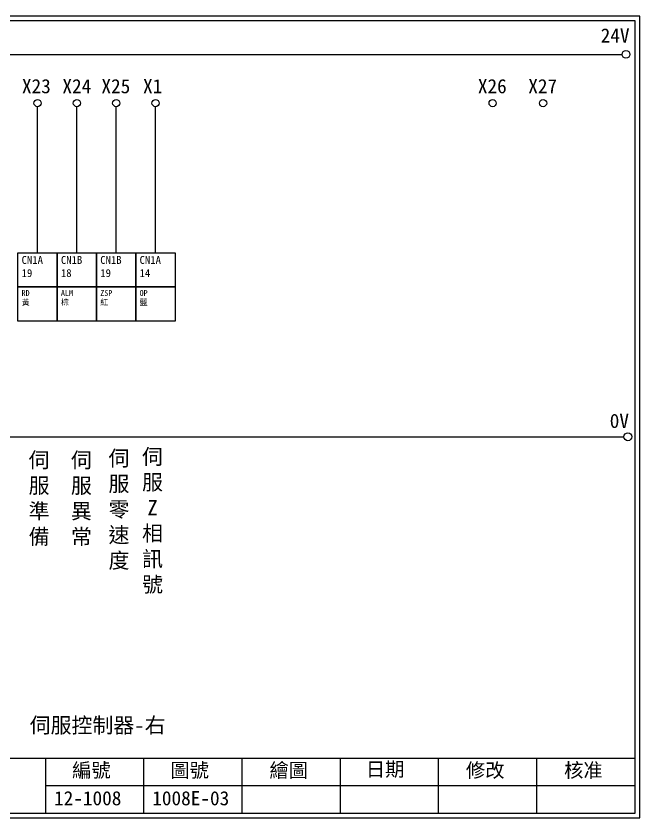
# Model space of a CAD drawing. Extents: x 627 to 914, y 3 to 207.
# Drawn here: x 755.4 to 914.2, y 3 to 207 of the extents above; entities that cross this region are included whole.
import ezdxf

# ---------------------------------------------------------------- set-up
doc = ezdxf.new("R2010")
doc.units = 0
doc.layers.get('0').update_dxf_attribs({"linetype": 'CONTINUOUS'})
doc.layers.add('圖框層', color=7, linetype='CONTINUOUS')
doc.layers.add('標尺寸層', color=3, linetype='CONTINUOUS')
doc.styles.add('CNS', font='romanc.shx', dxfattribs={"bigfont": 'chineset.shx'})
doc.styles.add('STSL', font='KAIU.TTF')

msp = doc.modelspace()

# ---------------------------------------------------------------- linework, layer by layer
for p, q in [((760.87, 146.73), (760.87, 183.91)), ((770.88, 146.73), (770.88, 183.91)), ((780.89, 146.73), (780.89, 183.91)), ((790.9, 146.73), (790.9, 183.91))]:
    msp.add_line(p, q)
for points in [[(755.86, 146.73), (765.87, 146.73), (765.87, 138.07), (755.86, 138.07)], [(765.87, 146.73), (775.88, 146.73), (775.88, 138.07), (765.87, 138.07)], [(775.88, 146.73), (785.89, 146.73), (785.89, 138.07), (775.88, 138.07)], [(785.89, 146.73), (795.9, 146.73), (795.9, 138.07), (785.89, 138.07)], [(755.86, 138.07), (765.87, 138.07), (765.87, 129.4), (755.86, 129.4)], [(765.87, 138.07), (775.88, 138.07), (775.88, 129.4), (765.87, 129.4)], [(775.88, 138.07), (785.89, 138.07), (785.89, 129.4), (775.88, 129.4)], [(785.89, 138.07), (795.9, 138.07), (795.9, 129.4), (785.89, 129.4)]]:
    msp.add_lwpolyline(points, close=True)
for centre in [(910.63, 197.22), (911.12, 99.96)]:
    msp.add_circle(centre, 1)
at = {"layer": '圖框層', "color": 7}
for p, q in [((914.2, 206.97), (627.2, 206.97)), ((914.2, 3), (914.2, 206.97)), ((912.95, 205.72), (628.45, 205.72)), ((912.95, 4.25), (912.95, 205.72)), ((628.45, 18.25), (912.95, 18.25)), ((762.95, 4.25), (762.95, 18.25)), ((787.95, 4.25), (787.95, 18.25)), ((812.95, 4.25), (812.95, 18.25)), ((837.95, 4.25), (837.95, 18.25)), ((862.95, 4.25), (862.95, 18.25)), ((887.95, 4.25), (887.95, 18.25)), ((762.95, 11.25), (912.95, 11.25)), ((628.45, 4.25), (912.95, 4.25)), ((627.2, 3), (914.2, 3))]:
    msp.add_line(p, q, dxfattribs=at)
at = {"layer": '標尺寸層', "color": 7}
for p, q in [((632.04, 197.22), (909.63, 197.22)), ((632.25, 99.96), (910.12, 99.96))]:
    msp.add_line(p, q, dxfattribs=at)
for centre in [(760.87, 184.83), (770.88, 184.83), (780.89, 184.83), (790.9, 184.83), (876.7, 184.83), (889.53, 184.83)]:
    msp.add_circle(centre, 0.92, dxfattribs=at)

# ---------------------------------------------------------------- texts
at = {"width": 8.2913, "attachment_point": 1}
for s, insert, char_height in [('CN1A\\P19', (756.8, 145.93), 2), ('CN1B\\P18', (766.81, 145.93), 2), ('CN1B\\P19', (776.82, 145.93), 2), ('CN1A\\P14', (786.83, 145.93), 2), ('RD\\P{\\Fromanc,chineset|c136;黃}', (756.8, 137.27), 1.5), ('ALM\\P{\\Fromanc,chineset|c136;棕}', (766.81, 137.27), 1.5), ('ZSP\\P{\\Fromanc,chineset|c136;紅}', (776.82, 137.27), 1.5), ('OP\\P{\\Fromanc,chineset|c136;藍}', (786.83, 137.27), 1.5)]:
    msp.add_mtext(s, dxfattribs=dict(at, insert=insert, char_height=char_height))
at = {"layer": '圖框層', "color": 4, "style": 'STSL'}
for s, p in [('24V', (904.19, 200.22)), ('X23', (756.89, 187.33)), ('X24', (767.19, 187.33)), ('X25', (777.12, 187.33)), ('X1', (787.71, 187.33)), ('X26', (872.94, 187.33)), ('X27', (885.77, 187.33)), ('0V', (906.5, 102.2)), ('編號', (769.66, 13.34)), ('圖號', (794.66, 13.34)), ('繪圖', (819.89, 13.34)), ('日期', (844.41, 13.59)), ('修改', (869.89, 13.34)), ('核准', (894.89, 13.34)), ('12-1008', (765.06, 6.22)), ('1008E-03', (790.06, 6.22))]:
    msp.add_text(s, height=3.6, dxfattribs=at).set_placement(p)
at = {"layer": '標尺寸層', "color": 7, "char_height": 3.9, "attachment_point": 5, "style": 'CNS'}
for s, insert, width in [('{\\fDFKai-SB|b0|i0|c136|p65;伺服準備}', (761.26, 84.08), 8.6627), ('{\\fDFKai-SB|b0|i0|c136|p65;伺服異常}', (772.02, 84.08), 8.6627), ('{\\fDFKai-SB|b0|i0|c136|p65;伺服零速度}', (781.59, 81.28), 8.6627), ('{\\fDFKai-SB|b0|i0|c136|p65;伺服\\PZ\\P相訊號}', (790.13, 78.44), 8.6627), ('{\\fDFKai-SB|b0|i0|c136|p65;伺服控制器-右}', (776.16, 26.38), 35.7931)]:
    msp.add_mtext(s, dxfattribs=dict(at, insert=insert, width=width))

doc.saveas('drawing.dxf')
